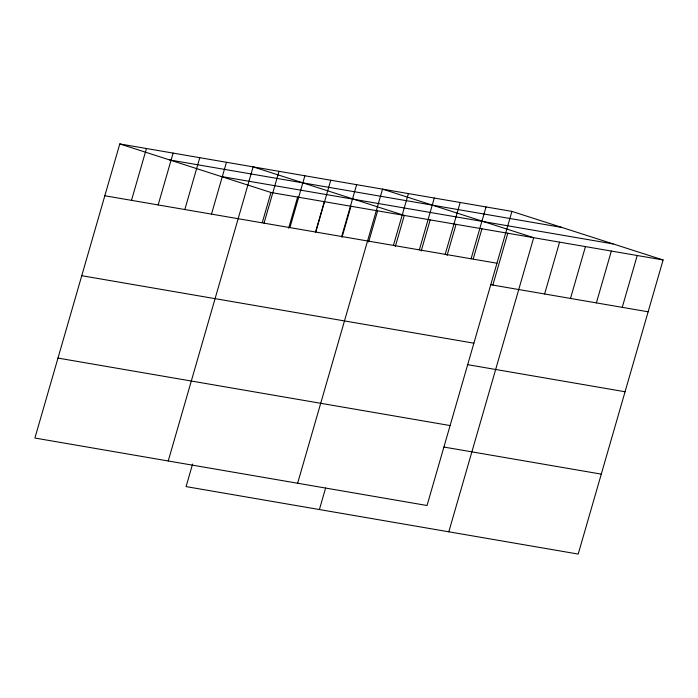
<?xml version="1.0" encoding="UTF-8"?>
<svg xmlns="http://www.w3.org/2000/svg" width="698" height="698" viewBox="0 0 698 698"><rect width="100%" height="100%" fill="white"/><g stroke="black" fill="none" stroke-linecap="round" stroke-linejoin="round"><path stroke-width="1.05" d="M511.922 211.398L119.794 143.928L34.9 438.039L427.036 505.509L511.922 211.398L663.1 259.961L578.206 554.072L186.078 486.602L192.587 464.057M131.494 200.343L146.458 148.508M158.158 204.933L173.121 153.098M184.822 209.522L199.785 157.687M211.494 214.112L226.449 162.276M168.227 460.977L253.121 166.866L404.29 215.429L395.312 246.525M262.291 222.549L270.964 192.491L663.1 259.961M264.036 223.151L278.999 171.315M288.658 228.176L297.636 197.072M289.914 227.609L304.878 175.774M315.618 231.727L324.3 201.661M315.801 232.059L330.756 180.224M341.68 236.509L356.643 184.673M341.985 237.355L350.963 206.25M297.627 483.243L382.521 189.132L533.7 237.695L448.805 531.806M368.649 241.944L377.627 210.84M393.436 245.417L408.4 193.582M319.396 509.54L325.617 488.015M419.324 249.875L434.287 198.04M421.199 250.983L430.169 219.879M445.202 254.325L460.165 202.49M447.078 255.433L456.056 224.337M471.08 258.775L486.044 206.94M473.253 258.853L481.934 228.787M492.858 285.072L507.812 233.237M544.615 293.98L559.578 242.145M570.493 298.439L585.456 246.603M596.38 302.888L611.335 251.053M622.258 307.338L637.222 255.503M169.684 159.947L561.811 227.426M221.083 176.463L613.21 243.934M104.831 195.763L496.967 263.233M490.781 284.723L648.137 311.797M81.753 275.71L473.89 343.189M467.704 364.67L625.059 391.752M57.978 358.083L450.114 425.562M443.928 447.052L601.283 474.125M119.794 143.928L270.964 192.491"/></g></svg>
